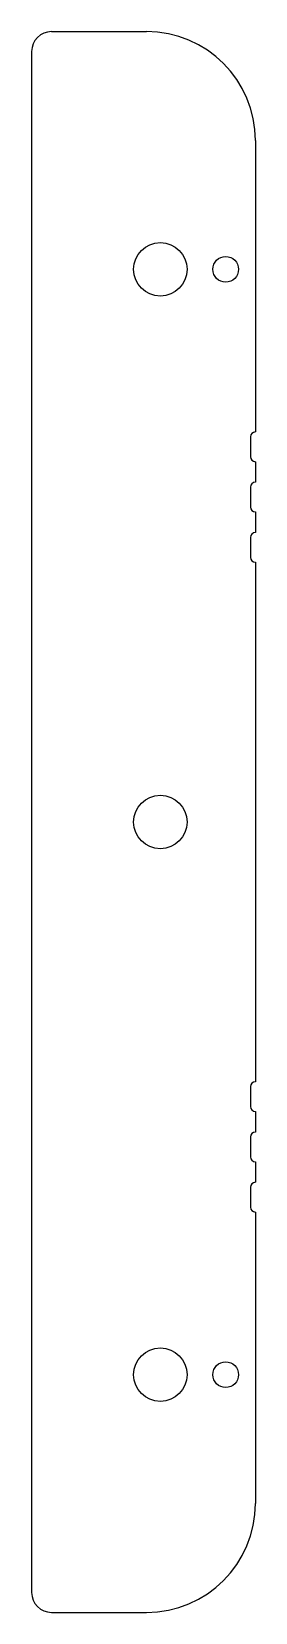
# Model space of a CAD drawing. Extents: x 118.7 to 130, y -78.3 to 1.5.
import ezdxf

# ---------------------------------------------------------------- set-up
doc = ezdxf.new("R2010")
doc.units = 0
doc.layers.add('VISIBLE', color=7, linetype='CONTINUOUS')

msp = doc.modelspace()

# ---------------------------------------------------------------- linework, layer by layer
at = {"layer": 'VISIBLE'}
for p, q in [((119.7, 1.5), (124.5, 1.5)), ((118.7, 0.5), (118.7, -77.3)), ((130, -4), (130, -18.71)), ((129.75, -18.96), (129.75, -19.96)), ((130, -20.21), (130, -21.25)), ((129.75, -21.5), (129.75, -22.5)), ((130, -22.75), (130, -23.79)), ((129.75, -24.04), (129.75, -25.04)), ((130, -25.29), (130, -51.51)), ((129.75, -51.76), (129.75, -52.76)), ((130, -53.01), (130, -54.05)), ((129.75, -54.3), (129.75, -55.3)), ((130, -55.55), (130, -56.59)), ((129.75, -56.84), (129.75, -57.84)), ((130, -58.09), (130, -72.8)), ((119.7, -78.3), (124.5, -78.3))]:
    msp.add_line(p, q, dxfattribs=at)
for centre, radius in [((125.2, -10.5), 1.35), ((128.5, -10.5), 0.65), ((125.2, -38.4), 1.35), ((125.2, -66.3), 1.35), ((128.5, -66.3), 0.65)]:
    msp.add_circle(centre, radius, dxfattribs=at)
for centre, radius, start, end in [((119.7, 0.5), 1, 90, 180), ((124.5, -4), 5.5, 0, 90), ((130, -18.96), 0.25, 90, 180), ((130, -19.96), 0.25, 180, 270), ((130, -21.5), 0.25, 90, 180), ((130, -22.5), 0.25, 180, 270), ((130, -24.04), 0.25, 90, 180), ((130, -25.04), 0.25, 180, 270), ((130, -51.76), 0.25, 90, 180), ((130, -52.76), 0.25, 180, 270), ((130, -54.3), 0.25, 90, 180), ((130, -55.3), 0.25, 180, 270), ((130, -56.84), 0.25, 90, 180), ((130, -57.84), 0.25, 180, 270), ((124.5, -72.8), 5.5, 270, 0), ((119.7, -77.3), 1, 180, 270)]:
    msp.add_arc(centre, radius, start, end, dxfattribs=at)

doc.saveas('drawing.dxf')
